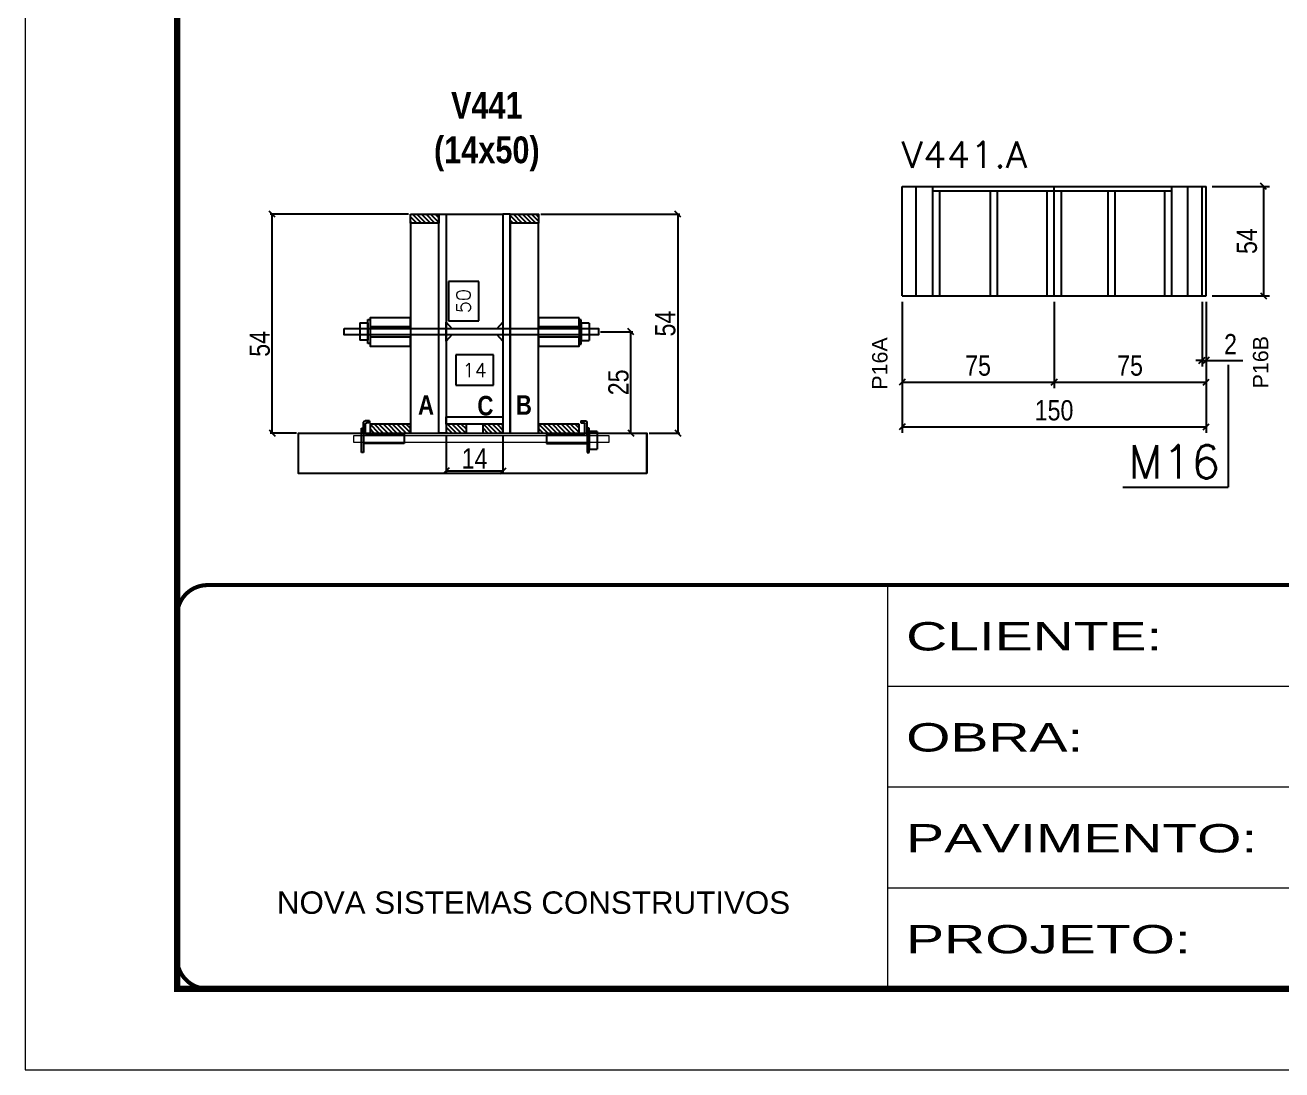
# Model space of a CAD drawing. Extents: x -3394 to 16474, y -5031 to 14397.
# Drawn here: x 5857 to 6477, y 1861 to 2376 of the extents above; entities that cross this region are included whole.
import ezdxf

# ---------------------------------------------------------------- set-up
doc = ezdxf.new("R2010")
doc.units = 0
doc.linetypes.add('CONTINUO', pattern=[0])
doc.linetypes.add('DASHED', pattern=[0.75, 0.5, -0.25])
doc.layers.get('0').update_dxf_attribs({"linetype": 'CONTINUOUS'})
doc.layers.get('Defpoints').update_dxf_attribs({"linetype": 'CONTINUOUS'})
for name, color, linetype in [('1HACHURA MADEIRAS', 1, 'CONTINUOUS'), ('barrote', 251, 'CONTINUOUS'), ('COTA', 241, 'CONTINUOUS'), ('Cota Seção (2x)', 4, 'CONTINUOUS'), ('detalhes', 4, 'CONTINUOUS'), ('NOMENCLATURA', 7, 'CONTINUOUS'), ('Painéis', 200, 'CONTINUOUS'), ('presilha', 1, 'CONTINUOUS'), ('SARR_2.2x10', 60, 'CONTINUOUS'), ('SARR_2.2x7', 40, 'CONTINUOUS'), ('SARR_3.5x7', 81, 'CONTINUOUS'), ('Tubo de PVC', 51, 'CONTINUOUS')]:
    doc.layers.add(name, color=color, linetype=linetype)
for name, color, linetype, lineweight in [('CONCRETO', 251, 'CONTINUOUS', 25), ('Folhas', 255, 'CONTINUOUS', 9), ('SARRAFO DE PRESSAO', 251, 'DASHED', 9), ('SCO-___-LAJ', 2, 'CONTINUOUS', 0), ('Texto Seção', 7, 'CONTINUOUS', 15)]:
    doc.layers.add(name, color=color, linetype=linetype, lineweight=lineweight)
doc.styles.add('ARIAL', font='arial.ttf')
doc.styles.add('COTA TECNICA', font='techl___.ttf', dxfattribs={"height": 10})
doc.styles.add('COTA TECNICA 2X', font='techl___.ttf', dxfattribs={"height": 10})
doc.styles.add('REGUA-120', font='ROMANS.shx', dxfattribs={"height": 15})
doc.styles.add('ROMANS', font='romans.shx')
doc.styles.get("Standard").update_dxf_attribs({"font": 'ROMANS.SHX'})
doc.styles.add('TECNICA', font='techb___.ttf', dxfattribs={"height": 10})
doc.styles.add('Tecnologia', font='')
doc.styles.get('Tecnologia').set_extended_font_data('Forgotten Futurist')
doc.dimstyles.new('Cota Seção interna', dxfattribs={"dimtxt": 7, "dimasz": 6, "dimexe": 0.18, "dimexo": 2, "dimgap": -4, "dimtad": 3, "dimdec": 1, "dimlfac": 0.5, "dimzin": 12, "dimdsep": 46, "dimtxsty": 'ROMANS', "dimblk": 'ARCHTICK', "dimcen": 0.09, "dimse1": 1, "dimse2": 1, "dimsd1": 1, "dimsd2": 1, "dimclrd": 180, "dimclre": 5, "dimclrt": 1, "dimadec": 0, "dimazin": 3, "dimtfac": 1, "dimtdec": 1, "dimtofl": 0, "dimtmove": 0, "dimatfit": 3, "dimldrblk": 'ARCHTICK', "dimfxl": 1, "dimtolj": 1, "dimtzin": 0, "dimarcsym": 0})
doc.dimstyles.new('PAINEL', dxfattribs={"dimtxt": 10, "dimasz": 3, "dimexe": 3, "dimexo": 3, "dimgap": 3, "dimtad": 1, "dimdec": 1, "dimzin": 12, "dimdsep": 46, "dimtxsty": 'COTA TECNICA', "dimblk1": 'OBLIQUE', "dimblk2": 'OBLIQUE', "dimsah": 1, "dimcen": 0.9, "dimclrd": 4, "dimclre": 4, "dimclrt": 240, "dimadec": 1, "dimazin": 3, "dimtfac": 1, "dimtdec": 1, "dimtmove": 0, "dimatfit": 3, "dimfxl": 1, "dimtolj": 1, "dimtzin": 12, "dimarcsym": 0})
doc.dimstyles.new('SECAO', dxfattribs={"dimscale": 0.333333, "dimtxt": 5, "dimasz": 9, "dimexe": 3, "dimexo": 3, "dimgap": 3, "dimtad": 1, "dimdec": 1, "dimlfac": 0.5, "dimzin": 12, "dimdsep": 46, "dimtxsty": 'COTA TECNICA 2X', "dimblk1": 'OBLIQUE', "dimblk2": 'OBLIQUE', "dimsah": 1, "dimcen": 0.9, "dimclrd": 4, "dimclre": 4, "dimclrt": 240, "dimadec": 1, "dimazin": 3, "dimtfac": 1, "dimtdec": 1, "dimtmove": 0, "dimatfit": 3, "dimfxl": 1, "dimtolj": 1, "dimtzin": 12, "dimarcsym": 0})

# ---------------------------------------------------------------- blocks, each defined once
blk = doc.blocks.new('9999999999')
at = {"color": 30, "linetype": 'CONTINUO'}
for p, q in [((98564.56, 34230.21), (98564.56, 34429.45)), ((98564.56, 34379.64), (99583.98, 34379.64)), ((98564.56, 34329.83), (99487.98, 34329.83)), ((98564.56, 34280.02), (99487.98, 34280.02))]:
    blk.add_line(p, q, dxfattribs=at)
at = {"color": 30, "linetype": 'CONTINUO', "const_width": 2}
blk.add_lwpolyline([(99583.98, 34230.21), (99583.98, 34414.45, 0.414214), (99568.98, 34429.45), (98228.98, 34429.45, 0.414214), (98213.98, 34414.45), (98213.98, 34245.21, 0.414214), (98228.98, 34230.21), (99583.98, 34230.21)], format="xyb", dxfattribs=at)
at = {"layer": 'Folhas'}
blk.add_lwpolyline([(98138.98, 34190.21), (99623.98, 34190.21), (99623.98, 35240.21), (98138.98, 35240.21)], close=True, dxfattribs=at)
at = {"layer": 'Folhas', "color": 30, "const_width": 3}
blk.add_lwpolyline([(98213.98, 34230.21), (99583.98, 34230.21), (99583.98, 35200.21), (98213.98, 35200.21)], close=True, dxfattribs=at)
at = {"color": 7, "linetype": 'Continuous', "ltscale": 5, "style": 'ARIAL'}
blk.add_text('NOVA SISTEMAS CONSTRUTIVOS', height=11.0592, dxfattribs=at).set_placement((98263.19, 34267.21))
at = {"layer": 'Folhas', "color": 7, "style": 'Tecnologia', "width": 1.5}
for s, p in [('CLIENTE:', (98573.65, 34397.17)), ('OBRA:', (98573.65, 34347.31)), ('PAVIMENTO:', (98573.65, 34297.5)), ('PROJETO:', (98573.65, 34247.69))]:
    blk.add_text(s, height=14, dxfattribs=at).set_placement(p)
blk = doc.blocks.new('_Oblique')
at = {"color": 0, "linetype": 'ByBlock', "lineweight": -2}
blk.add_line((-0.5, -0.5), (0.5, 0.5), dxfattribs=at)
blk = doc.blocks.new('*D922')
at = {"layer": 'COTA', "color": 4, "lineweight": -2, "transparency": 16777216}
for p, q in [((6064.96, 2174.1), (6064.96, 2155.43)), ((6092.96, 2174.1), (6092.96, 2155.43)), ((6064.96, 2156.43), (6092.96, 2156.43))]:
    blk.add_line(p, q, dxfattribs=at)
at = {"layer": 'Defpoints', "color": 0, "transparency": 16777216}
for p in [(6064.96, 2175.1), (6092.96, 2175.1), (6092.96, 2156.43)]:
    blk.add_point(p, dxfattribs=at)
at = {"layer": 'COTA', "color": 4, "lineweight": -2, "transparency": 16777216, "xscale": 3, "yscale": 3, "zscale": 3, "rotation": 180}
blk.add_blockref('_Oblique', (6064.96, 2156.43), dxfattribs=at)
at = {"layer": 'COTA', "color": 4, "lineweight": -2, "transparency": 16777216, "xscale": 3, "yscale": 3, "zscale": 3}
blk.add_blockref('_Oblique', (6092.96, 2156.43), dxfattribs=at)
at = {"layer": 'COTA', "color": 240, "transparency": 16777216, "insert": (6078.96, 2162.5), "char_height": 10, "attachment_point": 5, "style": 'COTA TECNICA 2X'}
blk.add_mtext('\\A1;14', dxfattribs=at)
blk = doc.blocks.new('PRESILHA METÁLICA 1')
at = {"layer": 'presilha'}
for p, q in [((7.5, 10.64), (7.5, 19.86)), ((12, 21), (8.64, 21)), ((9, 11.57), (9, 18.93)), ((12, 19.5), (9.57, 19.5)), ((12, 21), (12, 19.5)), ((0, 13), (6, 13)), ((0, 13), (0, 0)), ((6, 15.5), (7.5, 15.5)), ((6, -2.5), (6, 15.5)), ((6, 13), (6, 0)), ((7.5, 15.5), (7.5, -2.5)), ((37.5, 11), (9.57, 11)), ((37.5, 11), (37.5, 4.1)), ((6, 0), (0, 0)), ((37.5, 4.1), (7.5, 4.1)), ((7.5, -2.5), (6, -2.5))]:
    blk.add_line(p, q, dxfattribs=at)
for centre, radius, start, end in [((8.64, 19.86), 1.14, 90, 180), ((9.57, 18.93), 0.57, 90, 180), ((9.57, 11.57), 0.57, 180, 270)]:
    blk.add_arc(centre, radius, start, end, dxfattribs=at)
blk = doc.blocks.new('PRESILHA METÁLICA 2')
at = {"layer": 'presilha'}
for p, q in [((-5.25, 23.5), (-5.25, 22)), ((-5.25, 23.5), (-1.89, 23.5)), ((-5.25, 22), (-2.82, 22)), ((-2.25, 14.07), (-2.25, 21.43)), ((-0.75, 14.64), (-0.75, 22.36)), ((-30.75, 13.5), (-30.75, 6.6)), ((-30.75, 13.5), (-2.82, 13.5)), ((0.75, 18), (-0.75, 18)), ((-0.75, 18), (-0.75, 0)), ((0.75, 0), (0.75, 18)), ((-30.75, 6.6), (-0.75, 6.6)), ((-0.75, 0), (0.75, 0))]:
    blk.add_line(p, q, dxfattribs=at)
for centre, radius, start, end in [((-2.82, 21.43), 0.57, 0, 90), ((-1.89, 22.36), 1.14, 0, 90), ((-2.82, 14.07), 0.57, 270, 0)]:
    blk.add_arc(centre, radius, start, end, dxfattribs=at)
blk = doc.blocks.new('*D923')
at = {"layer": 'COTA', "color": 4, "lineweight": -2, "transparency": 16777216}
for p, q in [((6111.56, 2283.1), (6180.18, 2283.1)), ((6179.18, 2283.1), (6179.18, 2175.1)), ((6165.01, 2175.1), (6180.18, 2175.1))]:
    blk.add_line(p, q, dxfattribs=at)
at = {"layer": 'Defpoints', "color": 0, "transparency": 16777216}
for p in [(6110.56, 2283.1), (6164.01, 2175.1), (6179.18, 2175.1)]:
    blk.add_point(p, dxfattribs=at)
at = {"layer": 'COTA', "color": 4, "lineweight": -2, "transparency": 16777216, "xscale": 3, "yscale": 3, "zscale": 3}
for p, rotation in [((6179.18, 2283.1), 90), ((6179.18, 2175.1), 270)]:
    blk.add_blockref('_Oblique', p, dxfattribs=dict(at, rotation=rotation))
at = {"layer": 'COTA', "color": 240, "transparency": 16777216, "insert": (6173.07, 2229.1), "char_height": 10, "attachment_point": 5, "rotation": 90, "style": 'COTA TECNICA 2X'}
blk.add_mtext('\\A1;54', dxfattribs=at)
blk = doc.blocks.new('*D924')
at = {"layer": 'Cota Seção (2x)', "color": 180, "lineweight": -2, "transparency": 16777216}
for p, q in [((6081.01, 2249.86), (6066.01, 2249.86)), ((6066.01, 2249.86), (6066.01, 2230.53)), ((6081.01, 2230.53), (6081.01, 2249.86)), ((6066.01, 2230.53), (6081.01, 2230.53))]:
    blk.add_line(p, q, dxfattribs=at)
at = {"layer": 'Defpoints', "color": 0, "transparency": 16777216}
for p in [(6064.96, 2283.1), (6085.01, 2283.1), (6072.38, 2183.1)]:
    blk.add_point(p, dxfattribs=at)
at = {"layer": 'Cota Seção (2x)', "color": 1, "transparency": 16777216, "insert": (6073.51, 2240.19), "char_height": 7, "attachment_point": 5, "rotation": 90, "style": 'ROMANS'}
blk.add_mtext('\\A1;50', dxfattribs=at)
blk = doc.blocks.new('_ArchTick')
at = {"color": 0, "linetype": 'ByBlock', "const_width": 0.15}
blk.add_lwpolyline([(-0.5, -0.5), (0.5, 0.5)], dxfattribs=at)
blk = doc.blocks.new('*D925')
at = {"layer": 'COTA', "color": 4, "lineweight": -2, "transparency": 16777216}
for p, q in [((6046.36, 2283.1), (5978.09, 2283.1)), ((5979.09, 2175.1), (5979.09, 2283.1)), ((5991.1, 2175.1), (5978.09, 2175.1))]:
    blk.add_line(p, q, dxfattribs=at)
at = {"layer": 'Defpoints', "color": 0, "transparency": 16777216}
for p in [(5979.09, 2283.1), (6047.36, 2283.1), (5992.1, 2175.1)]:
    blk.add_point(p, dxfattribs=at)
at = {"layer": 'COTA', "color": 4, "lineweight": -2, "transparency": 16777216, "xscale": 3, "yscale": 3, "zscale": 3}
for p, rotation in [((5979.09, 2283.1), 90), ((5979.09, 2175.1), 270)]:
    blk.add_blockref('_Oblique', p, dxfattribs=dict(at, rotation=rotation))
at = {"layer": 'COTA', "color": 240, "transparency": 16777216, "insert": (5972.98, 2219.1), "char_height": 10, "attachment_point": 5, "rotation": 90, "style": 'COTA TECNICA 2X'}
blk.add_mtext('\\A1;54', dxfattribs=at)
blk = doc.blocks.new('*D926')
at = {"layer": 'COTA', "color": 4, "lineweight": -2, "transparency": 16777216}
for p, q in [((6141.04, 2225.1), (6157.09, 2225.1)), ((6156.09, 2175.1), (6156.09, 2225.1)), ((6131.56, 2175.1), (6157.09, 2175.1))]:
    blk.add_line(p, q, dxfattribs=at)
at = {"layer": 'Defpoints', "color": 0, "transparency": 16777216}
for p in [(6140.04, 2225.1), (6156.09, 2225.1), (6130.56, 2175.1)]:
    blk.add_point(p, dxfattribs=at)
at = {"layer": 'COTA', "color": 4, "lineweight": -2, "transparency": 16777216, "xscale": 3, "yscale": 3, "zscale": 3}
for p, rotation in [((6156.09, 2225.1), 90), ((6156.09, 2175.1), 270)]:
    blk.add_blockref('_Oblique', p, dxfattribs=dict(at, rotation=rotation))
at = {"layer": 'COTA', "color": 240, "transparency": 16777216, "insert": (6149.98, 2200.1), "char_height": 10, "attachment_point": 5, "rotation": 90, "style": 'COTA TECNICA 2X'}
blk.add_mtext('\\A1;25', dxfattribs=at)
blk = doc.blocks.new('*D930')
at = {"layer": 'Cota Seção (2x)', "color": 180, "lineweight": -2, "transparency": 16777216}
for p, q in [((6088.29, 2213.65), (6069.63, 2213.65)), ((6069.63, 2213.65), (6069.63, 2198.65)), ((6088.29, 2198.65), (6088.29, 2213.65)), ((6069.63, 2198.65), (6088.29, 2198.65))]:
    blk.add_line(p, q, dxfattribs=at)
at = {"layer": 'Defpoints', "color": 0, "transparency": 16777216}
for p in [(6092.96, 2194.65), (6064.96, 2183.1), (6092.96, 2183.1)]:
    blk.add_point(p, dxfattribs=at)
at = {"layer": 'Cota Seção (2x)', "color": 1, "transparency": 16777216, "insert": (6078.96, 2206.15), "char_height": 7, "attachment_point": 5, "style": 'ROMANS'}
blk.add_mtext('\\A1;14', dxfattribs=at)
blk = doc.blocks.new('*D931')
at = {"layer": 'COTA', "color": 4, "linetype": 'ByBlock', "lineweight": -2, "transparency": 16777216}
for p, q in [((6289.85, 2239.82), (6289.85, 2175.14)), ((6439.85, 2239.82), (6439.85, 2175.14)), ((6289.85, 2178.14), (6439.85, 2178.14))]:
    blk.add_line(p, q, dxfattribs=at)
at = {"layer": 'Defpoints', "color": 0, "linetype": 'ByBlock', "transparency": 16777216}
for p in [(6289.85, 2242.82), (6439.85, 2242.82), (6439.85, 2178.14)]:
    blk.add_point(p, dxfattribs=at)
at = {"layer": 'COTA', "color": 4, "linetype": 'ByBlock', "lineweight": -2, "transparency": 16777216, "xscale": 3, "yscale": 3, "zscale": 3, "rotation": 180}
blk.add_blockref('_Oblique', (6289.85, 2178.14), dxfattribs=at)
at = {"layer": 'COTA', "color": 4, "linetype": 'ByBlock', "lineweight": -2, "transparency": 16777216, "xscale": 3, "yscale": 3, "zscale": 3}
blk.add_blockref('_Oblique', (6439.85, 2178.14), dxfattribs=at)
at = {"layer": 'COTA', "color": 240, "linetype": 'ByBlock', "transparency": 16777216, "insert": (6364.85, 2186.24), "char_height": 10, "attachment_point": 5, "style": 'COTA TECNICA'}
blk.add_mtext('\\A1;150', dxfattribs=at)
blk = doc.blocks.new('*D927')
at = {"layer": 'COTA', "color": 4, "linetype": 'ByBlock', "lineweight": -2, "transparency": 16777216}
for p, q in [((6442.85, 2296.82), (6471.13, 2296.82)), ((6468.13, 2296.82), (6468.13, 2242.82)), ((6442.85, 2242.82), (6471.13, 2242.82))]:
    blk.add_line(p, q, dxfattribs=at)
at = {"layer": 'Defpoints', "color": 0, "linetype": 'ByBlock', "transparency": 16777216}
for p in [(6439.85, 2296.82), (6439.85, 2242.82), (6468.13, 2242.82)]:
    blk.add_point(p, dxfattribs=at)
at = {"layer": 'COTA', "color": 4, "linetype": 'ByBlock', "lineweight": -2, "transparency": 16777216, "xscale": 3, "yscale": 3, "zscale": 3}
for p, rotation in [((6468.13, 2296.82), 90), ((6468.13, 2242.82), 270)]:
    blk.add_blockref('_Oblique', p, dxfattribs=dict(at, rotation=rotation))
at = {"layer": 'COTA', "color": 240, "linetype": 'ByBlock', "transparency": 16777216, "insert": (6460.02, 2269.82), "char_height": 10, "attachment_point": 5, "rotation": 90, "style": 'COTA TECNICA'}
blk.add_mtext('\\A1;54', dxfattribs=at)
blk = doc.blocks.new('*D932')
at = {"layer": 'COTA', "color": 4, "lineweight": -2, "transparency": 16777216}
for p, q in [((6437.85, 2239.82), (6437.85, 2207.95)), ((6439.85, 2239.82), (6439.85, 2207.95)), ((6437.85, 2210.95), (6434.85, 2210.95)), ((6437.85, 2210.95), (6439.85, 2210.95)), ((6439.85, 2210.95), (6457.96, 2210.95))]:
    blk.add_line(p, q, dxfattribs=at)
at = {"layer": 'Defpoints', "color": 0, "transparency": 16777216}
for p in [(6437.85, 2242.82), (6439.85, 2242.82), (6439.85, 2210.95)]:
    blk.add_point(p, dxfattribs=at)
at = {"layer": 'COTA', "color": 4, "lineweight": -2, "transparency": 16777216, "xscale": 3, "yscale": 3, "zscale": 3}
blk.add_blockref('_Oblique', (6437.85, 2210.95), dxfattribs=at)
at = {"layer": 'COTA', "color": 4, "lineweight": -2, "transparency": 16777216, "xscale": 3, "yscale": 3, "zscale": 3, "rotation": 180}
blk.add_blockref('_Oblique', (6439.85, 2210.95), dxfattribs=at)
at = {"layer": 'COTA', "color": 240, "transparency": 16777216, "insert": (6451.9, 2218.95), "char_height": 10, "attachment_point": 5, "style": 'COTA TECNICA'}
blk.add_mtext('\\A1;2', dxfattribs=at)
blk = doc.blocks.new('*D933')
at = {"layer": 'COTA', "color": 4, "lineweight": -2, "transparency": 16777216}
for p, q in [((6289.85, 2239.82), (6289.85, 2197.22)), ((6364.85, 2239.82), (6364.85, 2197.22)), ((6289.85, 2200.22), (6364.85, 2200.22))]:
    blk.add_line(p, q, dxfattribs=at)
at = {"layer": 'Defpoints', "color": 0, "transparency": 16777216}
for p in [(6289.85, 2242.82), (6364.85, 2242.82), (6364.85, 2200.22)]:
    blk.add_point(p, dxfattribs=at)
at = {"layer": 'COTA', "color": 4, "lineweight": -2, "transparency": 16777216, "xscale": 3, "yscale": 3, "zscale": 3, "rotation": 180}
blk.add_blockref('_Oblique', (6289.85, 2200.22), dxfattribs=at)
at = {"layer": 'COTA', "color": 4, "lineweight": -2, "transparency": 16777216, "xscale": 3, "yscale": 3, "zscale": 3}
blk.add_blockref('_Oblique', (6364.85, 2200.22), dxfattribs=at)
at = {"layer": 'COTA', "color": 240, "transparency": 16777216, "insert": (6327.35, 2208.33), "char_height": 10, "attachment_point": 5, "style": 'COTA TECNICA'}
blk.add_mtext('\\A1;75', dxfattribs=at)
blk = doc.blocks.new('*D934')
at = {"layer": 'COTA', "color": 4, "lineweight": -2, "transparency": 16777216}
for p, q in [((6364.85, 2239.82), (6364.85, 2197.22)), ((6439.85, 2239.82), (6439.85, 2197.22)), ((6364.85, 2200.22), (6439.85, 2200.22))]:
    blk.add_line(p, q, dxfattribs=at)
at = {"layer": 'Defpoints', "color": 0, "transparency": 16777216}
for p in [(6364.85, 2242.82), (6439.85, 2242.82), (6439.85, 2200.22)]:
    blk.add_point(p, dxfattribs=at)
at = {"layer": 'COTA', "color": 4, "lineweight": -2, "transparency": 16777216, "xscale": 3, "yscale": 3, "zscale": 3, "rotation": 180}
blk.add_blockref('_Oblique', (6364.85, 2200.22), dxfattribs=at)
at = {"layer": 'COTA', "color": 4, "lineweight": -2, "transparency": 16777216, "xscale": 3, "yscale": 3, "zscale": 3}
blk.add_blockref('_Oblique', (6439.85, 2200.22), dxfattribs=at)
at = {"layer": 'COTA', "color": 240, "transparency": 16777216, "insert": (6402.35, 2208.33), "char_height": 10, "attachment_point": 5, "style": 'COTA TECNICA'}
blk.add_mtext('\\A1;75', dxfattribs=at)

msp = doc.modelspace()

# ---------------------------------------------------------------- hatches: boundary and pattern name
at = {"layer": 'SARR_2.2x10'}
h = msp.add_hatch(dxfattribs=at)
h.set_pattern_fill('ANSI31', color=256, scale=0.5, angle=90)
h.set_pattern_definition([(135, (39238.3828, -121337.0692), (-1.122532015, -1.122532015), [])])
h.paths.add_polyline_path([(6047.36, 2179.5), (6047.36, 2175.1), (6027.36, 2175.1), (6027.36, 2179.5)])
h = msp.add_hatch(dxfattribs=at)
h.set_pattern_fill('ANSI31', color=256, scale=0.5, angle=90)
h.set_pattern_definition([(135, (39115.1828, -121337.0692), (-1.122532015, -1.122532015), [])])
h.paths.add_polyline_path([(6130.56, 2179.5), (6130.56, 2175.1), (6110.56, 2175.1), (6110.56, 2179.5)])
at = {"layer": 'SARR_2.2x7'}
h = msp.add_hatch(dxfattribs=at)
h.set_pattern_fill('ANSI31', color=256, scale=0.5, angle=90)
h.set_pattern_definition([(135, (39129.1828, -121233.4692), (-1.122532015, -1.122532015), [])])
h.paths.add_polyline_path([(6061.36, 2283.1), (6061.36, 2278.7), (6047.36, 2278.7), (6047.36, 2283.1)])
h = msp.add_hatch(dxfattribs=at)
h.set_pattern_fill('ANSI31', color=256, scale=0.5, angle=90)
h.set_pattern_definition([(135, (39059.9828, -121233.4692), (-1.122532015, -1.122532015), [])])
h.paths.add_polyline_path([(6110.56, 2283.1), (6110.56, 2278.7), (6096.56, 2278.7), (6096.56, 2283.1)])
h = msp.add_hatch(dxfattribs=at)
h.set_pattern_fill('ANSI31', color=256, scale=0.5, angle=90)
h.set_pattern_definition([(135, (39276.7828, -121337.0692), (-1.122532015, -1.122532015), [])])
h.paths.add_polyline_path([(6074.96, 2179.5), (6074.96, 2175.1), (6064.96, 2175.1), (6064.96, 2179.5)])
h = msp.add_hatch(dxfattribs=at)
h.set_pattern_fill('ANSI31', color=256, scale=0.5, angle=90)
h.set_pattern_definition([(135, (39242.7828, -121337.0692), (-1.122532015, -1.122532015), [])])
h.paths.add_polyline_path([(6092.96, 2179.5), (6092.96, 2175.1), (6082.96, 2175.1), (6082.96, 2179.5)])

# ---------------------------------------------------------------- linework, layer by layer
at = {"layer": '1HACHURA MADEIRAS', "elevation": 0}
for points in [[(6047.36, 2232.01), (6027.36, 2232.01), (6027.36, 2227.61), (6047.36, 2227.61)], [(6130.56, 2232.01), (6110.56, 2232.01), (6110.56, 2227.61), (6130.56, 2227.61)], [(6047.36, 2222.41), (6027.36, 2222.41), (6027.36, 2218.01), (6047.36, 2218.01)], [(6130.56, 2222.41), (6110.56, 2222.41), (6110.56, 2218.01), (6130.56, 2218.01)]]:
    msp.add_lwpolyline(points, close=True, dxfattribs=at)
at = {"layer": 'barrote', "elevation": 0}
msp.add_lwpolyline([(6164.01, 2155.1), (5992.1, 2155.1), (5992.1, 2175.1), (6164.01, 2175.1)], close=True, dxfattribs=at)
at = {"layer": 'CONCRETO', "linetype": 'Continuous'}
msp.add_line((6064.96, 2283.1), (6092.96, 2283.1), dxfattribs=at)
at = {"layer": 'detalhes', "color": 250}
msp.add_line((6164.01, 2155.1), (6164.01, 2175.1), dxfattribs=at)
at = {"layer": 'NOMENCLATURA', "linetype": 'Continuous'}
for p in [(6450.67, 2208.77), (6398.78, 2148.42)]:
    msp.add_line(p, (6450.67, 2148.42), dxfattribs=at)
at = {"layer": 'Painéis', "linetype": 'ByBlock'}
for p, q in [((6289.85, 2296.82), (6439.85, 2296.82)), ((6289.85, 2242.82), (6289.85, 2296.82)), ((6364.85, 2242.82), (6364.85, 2296.82)), ((6437.85, 2242.82), (6437.85, 2296.82)), ((6439.85, 2242.82), (6439.85, 2296.82)), ((6289.85, 2242.82), (6439.85, 2242.82))]:
    msp.add_line(p, q, dxfattribs=at)
at = {"layer": 'Painéis', "linetype": 'Continuous', "elevation": 0}
for points in [[(6061.36, 2175.1), (6061.36, 2283.1), (6064.96, 2283.1), (6064.96, 2175.1)], [(6096.56, 2175.1), (6096.56, 2283.1), (6092.96, 2283.1), (6092.96, 2175.1)], [(6064.96, 2183.1), (6092.96, 2183.1), (6092.96, 2179.5), (6064.96, 2179.5)]]:
    msp.add_lwpolyline(points, close=True, dxfattribs=at)
at = {"layer": 'presilha'}
for p, q in [((6022.36, 2229.53), (6026.36, 2229.53)), ((6022.36, 2229.53), (6022.36, 2220.87)), ((6026.36, 2231.2), (6027.36, 2231.2)), ((6026.36, 2219.2), (6026.36, 2231.2)), ((6026.36, 2229.53), (6026.36, 2220.87)), ((6027.36, 2231.2), (6027.36, 2219.2)), ((6131.56, 2231.01, 0), (6130.56, 2231.01, 0)), ((6130.56, 2231.01, 0), (6130.56, 2219.01, 0)), ((6131.56, 2219.01, 0), (6131.56, 2231.01, 0)), ((6135.56, 2229.34, 0), (6131.56, 2229.34, 0)), ((6131.56, 2229.34, 0), (6131.56, 2220.68, 0)), ((6135.56, 2229.34, 0), (6135.56, 2220.68, 0)), ((6026.36, 2220.87), (6022.36, 2220.87)), ((6131.56, 2220.68, 0), (6135.56, 2220.68, 0)), ((6027.36, 2219.2), (6026.36, 2219.2)), ((6130.56, 2219.01, 0), (6131.56, 2219.01, 0))]:
    msp.add_line(p, q, dxfattribs=at)
at = {"layer": 'presilha', "elevation": 0}
msp.add_lwpolyline([(6014.58, 2226.6), (6140.04, 2226.6), (6140.04, 2223.6), (6014.58, 2223.6)], close=True, dxfattribs=at)
at = {"layer": 'SARR_2.2x10', "elevation": 0}
for points in [[(6047.36, 2179.5), (6027.36, 2179.5), (6027.36, 2175.1), (6047.36, 2175.1)], [(6130.56, 2179.5), (6110.56, 2179.5), (6110.56, 2175.1), (6130.56, 2175.1)]]:
    msp.add_lwpolyline(points, close=True, dxfattribs=at)
at = {"layer": 'SARR_2.2x7', "linetype": 'Continuous'}
for p, q in [((6296.85, 2242.82), (6296.85, 2296.82)), ((6304.85, 2294.62), (6364.85, 2294.62)), ((6364.85, 2294.62), (6422.85, 2294.62)), ((6430.85, 2242.82), (6430.85, 2296.82))]:
    msp.add_line(p, q, dxfattribs=at)
at = {"layer": 'SARR_2.2x7'}
msp.add_lwpolyline([(6047.36, 2283.1), (6061.36, 2283.1), (6061.36, 2278.7), (6047.36, 2278.7)], close=True, dxfattribs=at)
at = {"layer": 'SARR_2.2x7', "elevation": 0}
for points in [[(6096.56, 2283.1), (6110.56, 2283.1), (6110.56, 2278.7), (6096.56, 2278.7)], [(6074.96, 2179.5), (6064.96, 2179.5), (6064.96, 2175.1), (6074.96, 2175.1)], [(6092.96, 2179.5), (6082.96, 2179.5), (6082.96, 2175.1), (6092.96, 2175.1)]]:
    msp.add_lwpolyline(points, close=True, dxfattribs=at)
at = {"layer": 'SARR_3.5x7'}
for p, q in [((6304.85, 2296.82), (6304.85, 2242.82)), ((6308.35, 2294.62), (6308.35, 2242.82)), ((6333.35, 2294.62), (6333.35, 2242.82)), ((6336.85, 2294.62), (6336.85, 2242.82)), ((6361.35, 2294.62), (6361.35, 2242.82)), ((6368.35, 2294.62), (6368.35, 2242.82)), ((6391.33, 2294.62), (6391.33, 2242.82)), ((6394.83, 2294.62), (6394.83, 2242.82)), ((6419.35, 2294.62), (6419.35, 2242.82)), ((6422.85, 2296.82), (6422.85, 2242.82)), ((6304.85, 2242.82), (6308.35, 2242.82)), ((6419.35, 2242.82), (6422.85, 2242.82))]:
    msp.add_line(p, q, dxfattribs=at)
at = {"layer": 'SARR_3.5x7', "elevation": 0}
for points in [[(6061.36, 2278.7), (6047.36, 2278.7), (6047.36, 2175.1), (6061.36, 2175.1)], [(6110.56, 2278.7), (6096.56, 2278.7), (6096.56, 2175.1), (6110.56, 2175.1)]]:
    msp.add_lwpolyline(points, close=True, dxfattribs=at)
at = {"layer": 'SCO-___-LAJ', "color": 1, "elevation": 0}
msp.add_lwpolyline([(6145.41, 2173.77), (6019.25, 2173.77), (6019.25, 2170.57), (6145.41, 2170.57)], close=True, dxfattribs=at)
at = {"layer": 'Tubo de PVC', "elevation": 0}
msp.add_lwpolyline([(6092.96, 2229.84), (6092.96, 2220.36), (6090.16, 2223.51), (6067.76, 2223.51), (6064.96, 2220.36), (6064.96, 2229.84), (6067.76, 2226.69), (6090.16, 2226.69)], close=True, dxfattribs=at)

# ---------------------------------------------------------------- block references
at = {"layer": 'presilha', "xscale": -0.6666666666666666, "yscale": 0.6666666666666666, "zscale": 0.6666666666666666}
for name, p in [('PRESILHA METÁLICA 2', (6023.68, 2165.47)), ('PRESILHA METÁLICA 1', (6139.43, 2167.13))]:
    msp.add_blockref(name, p, dxfattribs=at)
at = {"layer": 'SARRAFO DE PRESSAO', "color": 6, "linetype": 'ByBlock'}
msp.add_blockref('9999999999', (-92281.77, -32329.4), dxfattribs=at)

# ---------------------------------------------------------------- texts
at = {"layer": 'detalhes', "style": 'TECNICA'}
for s, p in [('A', (6051.03, 2184.12)), ('C', (6080.32, 2183.81)), ('B', (6099.29, 2184.12))]:
    msp.add_text(s, height=9.6, dxfattribs=at).set_placement(p)
at = {"layer": 'NOMENCLATURA', "linetype": 'Continuous', "style": 'ARIAL'}
for s, p in [('P16A', (6282.65, 2196.48)), ('P16B', (6470.52, 2197.12))]:
    msp.add_text(s, height=7.567, rotation=90, dxfattribs=at).set_placement(p)
at = {"layer": 'NOMENCLATURA', "linetype": 'Continuous'}
msp.add_text('M16', height=16.5, dxfattribs=at).set_placement((6401.47, 2152.62))
at = {"layer": 'NOMENCLATURA', "insert": (6085, 2343.45), "char_height": 13.2, "attachment_point": 2, "style": 'TECNICA'}
msp.add_mtext_dynamic_manual_height_columns('V441\\P(14x50)', width=13.2, gutter_width=1, heights=[0], dxfattribs=at)
at = {"layer": 'Texto Seção', "style": 'REGUA-120', "width": 1.05}
msp.add_text('V441.A', height=13, dxfattribs=at).set_placement((6289.56, 2306))

# ---------------------------------------------------------------- dimensions: what is measured, and where the dimension line sits
at = {"layer": 'COTA', "linetype": 'ByBlock'}
dim = msp.add_linear_dim(base=(6468.13, 2242.82), p1=(6439.85, 2296.82), p2=(6439.85, 2242.82), angle=90, dimstyle='PAINEL', dxfattribs=at)
dim.commit()
dim.dimension.update_dxf_attribs({"geometry": '*D927', "text_midpoint": (6460.02, 2269.82)})
at = {"layer": 'COTA'}
dim = msp.add_linear_dim(base=(5979.09, 2283.1), p1=(5992.1, 2175.1), p2=(6047.36, 2283.1), angle=90, dimstyle='SECAO', dxfattribs=at)
dim.commit()
dim.dimension.update_dxf_attribs({"geometry": '*D925', "text_midpoint": (5979.09, 2219.1), "dimtype": 160})
for base, p1, p2, picture, middle in [((6179.18, 2175.1), (6110.56, 2283.1), (6164.01, 2175.1), '*D923', (6173.07, 2229.1)), ((6156.09, 2225.1), (6130.56, 2175.1), (6140.04, 2225.1), '*D926', (6149.98, 2200.1))]:
    dim = msp.add_linear_dim(base=base, p1=p1, p2=p2, angle=90, dimstyle='SECAO', dxfattribs=at)
    dim.commit()
    dim.dimension.update_dxf_attribs({"geometry": picture, "text_midpoint": middle})
at = {"layer": 'COTA', "linetype": 'ByBlock'}
dim = msp.add_linear_dim(base=(6439.85, 2178.14), p1=(6289.85, 2242.82), p2=(6439.85, 2242.82), dimstyle='PAINEL', dxfattribs=at)
dim.commit()
dim.dimension.update_dxf_attribs({"geometry": '*D931', "text_midpoint": (6364.85, 2186.24)})
at = {"layer": 'COTA'}
for base, p1, p2, picture, middle in [((6364.85, 2200.22), (6289.85, 2242.82), (6364.85, 2242.82), '*D933', (6327.35, 2208.33)), ((6439.85, 2210.95), (6437.85, 2242.82), (6439.85, 2242.82), '*D932', (6451.9, 2218.95))]:
    dim = msp.add_linear_dim(base=base, p1=p1, p2=p2, dimstyle='PAINEL', dxfattribs=at)
    dim.commit()
    dim.dimension.update_dxf_attribs({"geometry": picture, "text_midpoint": middle})
dim = msp.add_linear_dim(base=(6439.85, 2200.22), p1=(6364.85, 2242.82), p2=(6439.85, 2242.82), dimstyle='PAINEL', override={"dimtmove": 1}, dxfattribs=at)
dim.commit()
dim.dimension.update_dxf_attribs({"geometry": '*D934', "text_midpoint": (6402.35, 2208.33)})
dim = msp.add_linear_dim(base=(6092.96, 2156.43), p1=(6064.96, 2175.1), p2=(6092.96, 2175.1), dimstyle='SECAO', dxfattribs=at)
dim.commit()
dim.dimension.update_dxf_attribs({"geometry": '*D922', "text_midpoint": (6078.96, 2156.43), "dimtype": 160})
at = {"layer": 'Cota Seção (2x)'}
dim = msp.add_linear_dim(base=(6085.01, 2283.1), p1=(6072.38, 2183.1), p2=(6064.96, 2283.1), angle=90, dimstyle='Cota Seção interna', dxfattribs=at)
dim.commit()
dim.dimension.update_dxf_attribs({"geometry": '*D924', "text_midpoint": (6085.01, 2240.19), "dimtype": 160})
dim = msp.add_linear_dim(base=(6092.96, 2194.65), p1=(6064.96, 2183.1), p2=(6092.96, 2183.1), dimstyle='Cota Seção interna', dxfattribs=at)
dim.commit()
dim.dimension.update_dxf_attribs({"geometry": '*D930', "text_midpoint": (6078.96, 2206.15)})

doc.saveas('drawing.dxf')
